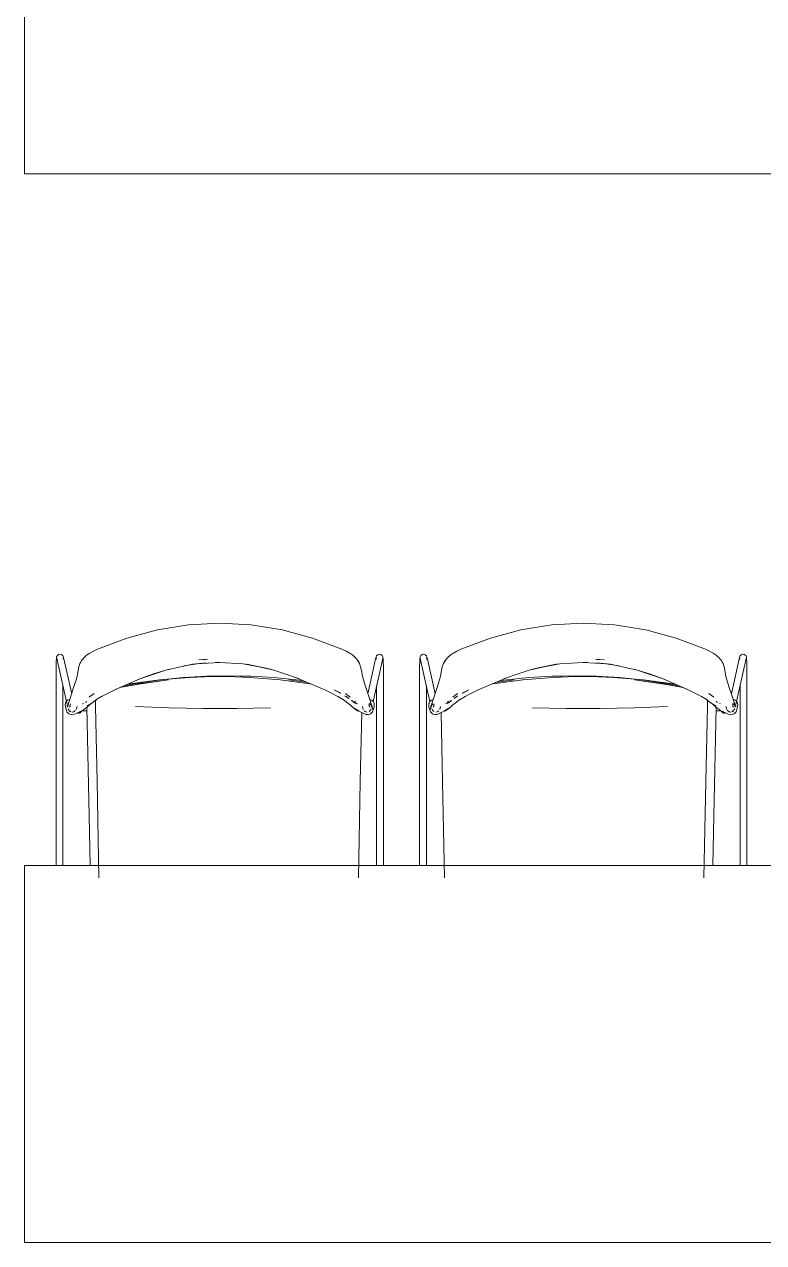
# Model space of a CAD drawing. Header units: millimetres. Extents: x 155920 to 295199, y -4084 to 97293.
# Drawn here: x 227113 to 228289, y 17950 to 19888 of the extents above; entities that cross this region are included whole.
import ezdxf

# ---------------------------------------------------------------- set-up
doc = ezdxf.new("R2010")
doc.units = ezdxf.units.MM
doc.header["$MEASUREMENT"] = 0
doc.layers.add('G-IMPT', color=8, linetype='CONTINUOUS', lineweight=9)
doc.layers.add('I-FURN', color=8, linetype='CONTINUOUS', lineweight=9)

msp = doc.modelspace()

# ---------------------------------------------------------------- linework, layer by layer
at = {"layer": 'G-IMPT'}
for p, q in [((227324.9, 18924.3), (227374.3, 18932.3)), ((227424.2, 18934.9), (227374.3, 18932.3)), ((227424.2, 18934.9), (227474.1, 18932.3)), ((227523.5, 18924.3), (227474.1, 18932.3)), ((227903.2, 18924.3), (227952.6, 18932.3)), ((228002.5, 18934.9), (227952.6, 18932.3)), ((228002.5, 18934.9), (228052.4, 18932.3)), ((228101.8, 18924.3), (228052.4, 18932.3)), ((227324.9, 18924.3), (227276.4, 18911.3)), ((227571.9, 18911.3), (227523.5, 18924.3)), ((227854.8, 18911.3), (227903.2, 18924.3)), ((228101.8, 18924.3), (228150.2, 18911.3)), ((227229.6, 18893.6), (227223.2, 18890.8)), ((227276.4, 18911.3), (227229.6, 18893.6)), ((227571.9, 18911.3), (227618.6, 18893.7)), ((227618.6, 18893.7), (227625.1, 18890.8)), ((227808, 18893.7), (227801.5, 18890.8)), ((227854.8, 18911.3), (227808, 18893.7)), ((228150.2, 18911.3), (228197.1, 18893.6)), ((228197.1, 18893.6), (228203.5, 18890.8)), ((227164, 18873.8), (227164.2, 18879)), ((227164.2, 18879), (227164.6, 18881.4)), ((227164.6, 18881.4), (227165.8, 18883.8)), ((227181.3, 18805.8), (227164.8, 18878.7)), ((227164.8, 18878.7), (227165.9, 18876.6)), ((227165.7, 18876.8), (227165.9, 18876.6)), ((227165.8, 18883.8), (227167.9, 18885.3)), ((227170.6, 18885.6), (227167.9, 18885.3)), ((227170.6, 18885.6), (227172.7, 18884.9)), ((227173, 18884.6), (227172.7, 18884.9)), ((227173, 18884.6), (227174.9, 18882.8)), ((227174.9, 18882.8), (227174.6, 18883.1)), ((227175.7, 18880.3), (227174.9, 18882.8)), ((227175, 18878), (227175.4, 18880.5)), ((227175.1, 18878.2), (227175.4, 18880.5)), ((227175.7, 18880.3), (227188.6, 18822.7)), ((227204.5, 18875.7), (227203, 18873.1)), ((227204.7, 18876.1), (227204.5, 18875.7)), ((227204.7, 18876.1), (227206.3, 18878)), ((227206.3, 18878), (227208.5, 18880.5)), ((227208.5, 18880.5), (227210.3, 18882.3)), ((227212.4, 18884.1), (227210.3, 18882.3)), ((227217.3, 18887.4), (227212.4, 18884.1)), ((227217.3, 18887.4), (227217.6, 18887.6)), ((227223.2, 18890.8), (227217.6, 18887.6)), ((227391.1, 18876.9), (227404.7, 18877.6)), ((227401.3, 18877.5), (227391.1, 18876.9)), ((227630.7, 18887.6), (227625.1, 18890.8)), ((227630.7, 18887.6), (227631, 18887.4)), ((227635.9, 18884.1), (227631, 18887.4)), ((227635.9, 18884.1), (227638, 18882.3)), ((227639.8, 18880.5), (227638, 18882.3)), ((227639.8, 18880.5), (227640.3, 18879.9)), ((227642.1, 18878), (227640.3, 18879.9)), ((227643.6, 18876.1), (227642.1, 18878)), ((227646, 18871.8), (227643.6, 18876.1)), ((227643.6, 18876.1), (227643.8, 18875.7)), ((227643.6, 18876.1), (227646.6, 18870.8)), ((227643.8, 18875.7), (227645.4, 18873.1)), ((227659.8, 18822.9), (227672.6, 18880.3)), ((227683.5, 18878.7), (227668.1, 18810.5)), ((227672.6, 18880.3), (227673.4, 18882.8)), ((227673.4, 18878), (227672.9, 18880.5)), ((227673.2, 18878.2), (227672.9, 18880.5)), ((227673.4, 18882.8), (227673.7, 18883.1)), ((227675.6, 18884.9), (227673.7, 18883.1)), ((227675.6, 18884.9), (227677.7, 18885.6)), ((227680.4, 18885.3), (227677.7, 18885.6)), ((227682.5, 18883.8), (227680.4, 18885.3)), ((227683.7, 18881.4), (227682.5, 18883.8)), ((227683.5, 18878.7), (227682.5, 18876.6)), ((227682.5, 18876.6), (227682.7, 18876.8)), ((227683.7, 18881.4), (227684.1, 18879)), ((227684.1, 18879), (227684.4, 18873.8)), ((227742.6, 18879), (227742.3, 18873.8)), ((227742.9, 18881.4), (227742.6, 18879)), ((227742.9, 18881.4), (227744.1, 18883.8)), ((227743.2, 18878.7), (227758.5, 18810.5)), ((227743.2, 18878.7), (227744.2, 18876.6)), ((227744.2, 18876.6), (227744, 18876.8)), ((227744.1, 18883.8), (227746.3, 18885.3)), ((227746.3, 18885.3), (227748.9, 18885.6)), ((227751.1, 18884.9), (227748.9, 18885.6)), ((227751.1, 18884.9), (227752.9, 18883.1)), ((227753.2, 18882.8), (227752.9, 18883.1)), ((227754, 18880.3), (227753.2, 18882.8)), ((227753.3, 18878), (227753.8, 18880.5)), ((227753.4, 18878.2), (227753.8, 18880.5)), ((227766.9, 18822.9), (227754, 18880.3)), ((227783.1, 18876.1), (227780.1, 18870.8)), ((227780.7, 18871.8), (227783.1, 18876.1)), ((227782.8, 18875.7), (227781.3, 18873.1)), ((227783.1, 18876.1), (227782.8, 18875.7)), ((227783.1, 18876.1), (227784.6, 18878)), ((227784.6, 18878), (227786.3, 18879.9)), ((227786.8, 18880.5), (227786.3, 18879.9)), ((227786.8, 18880.5), (227788.7, 18882.3)), ((227790.8, 18884.1), (227788.7, 18882.3)), ((227790.8, 18884.1), (227795.6, 18887.4)), ((227795.9, 18887.6), (227795.6, 18887.4)), ((227795.9, 18887.6), (227801.5, 18890.8)), ((228035.6, 18876.9), (228022, 18877.6)), ((228025.4, 18877.5), (228035.6, 18876.9)), ((228203.5, 18890.8), (228209.1, 18887.6)), ((228209.4, 18887.4), (228209.1, 18887.6)), ((228209.4, 18887.4), (228214.2, 18884.1)), ((228214.2, 18884.1), (228216.3, 18882.3)), ((228218.2, 18880.5), (228216.3, 18882.3)), ((228220.4, 18878), (228218.2, 18880.5)), ((228221.9, 18876.1), (228220.4, 18878)), ((228221.9, 18876.1), (228222.2, 18875.7)), ((228222.2, 18875.7), (228223.7, 18873.1)), ((228251, 18880.3), (228238.1, 18822.7)), ((228245.4, 18805.8), (228261.8, 18878.7)), ((228251, 18880.3), (228251.8, 18882.8)), ((228251.7, 18878), (228251.2, 18880.5)), ((228251.6, 18878.2), (228251.2, 18880.5)), ((228253.6, 18884.6), (228251.8, 18882.8)), ((228251.8, 18882.8), (228252.1, 18883.1)), ((228253.6, 18884.6), (228253.9, 18884.9)), ((228256.1, 18885.6), (228253.9, 18884.9)), ((228256.1, 18885.6), (228258.7, 18885.3)), ((228260.9, 18883.8), (228258.7, 18885.3)), ((228261.8, 18878.7), (228260.8, 18876.6)), ((228261, 18876.8), (228260.8, 18876.6)), ((228262.1, 18881.4), (228260.9, 18883.8)), ((228262.4, 18879), (228262.1, 18881.4)), ((228262.7, 18873.8), (228262.4, 18879)), ((227163.8, 18866.6), (227164, 18873.8)), ((227163.8, 18866.6), (227163.8, 18860.3)), ((227163.8, 18549.8), (227163.8, 18860.3)), ((227198.9, 18859.9), (227197.3, 18850.6)), ((227198.9, 18859.9), (227200, 18865.9)), ((227201.8, 18870.8), (227200, 18865.9)), ((227201.8, 18870.8), (227203, 18873.1)), ((227297.1, 18846.3), (227338.3, 18860.5)), ((227338.3, 18860.5), (227318.6, 18854.3)), ((227318.6, 18854.3), (227338.3, 18860.3)), ((227380.8, 18869.7), (227338.3, 18860.5)), ((227338.3, 18860.5), (227343.5, 18861.8)), ((227343.5, 18861.8), (227338.3, 18860.3)), ((227367, 18867.2), (227381.1, 18869.3)), ((227367, 18867.2), (227374.1, 18868.5)), ((227380.8, 18869.7), (227402.4, 18872.1)), ((227380.8, 18869.7), (227392.1, 18871)), ((227381.1, 18869.3), (227392.1, 18871)), ((227424.2, 18872.7), (227387.2, 18870.4)), ((227387.2, 18870.4), (227392.1, 18871)), ((227402.4, 18872.1), (227392.1, 18871)), ((227424.2, 18872.7), (227416.7, 18872.6)), ((227424.2, 18872.7), (227416.7, 18872.6)), ((227461.1, 18870.3), (227424.2, 18872.7)), ((227461.1, 18870.4), (227467.5, 18869.3)), ((227461.1, 18870.4), (227464.6, 18870)), ((227461.1, 18870.3), (227465.3, 18869.9)), ((227510, 18860.5), (227467.5, 18869.7)), ((227503, 18862.3), (227467.5, 18869.7)), ((227467.5, 18869.3), (227503, 18862.3)), ((227510, 18860.5), (227503, 18862.3)), ((227503, 18862.3), (227510, 18860.1)), ((227526.2, 18854.9), (227510, 18860.1)), ((227526.2, 18854.9), (227551.2, 18846.3)), ((227645.4, 18873.1), (227646.6, 18870.8)), ((227646, 18871.8), (227646.6, 18870.8)), ((227648.3, 18865.9), (227646.6, 18870.8)), ((227649.5, 18859.8), (227648.3, 18865.9)), ((227651.1, 18850.6), (227649.5, 18859.8)), ((227684.4, 18873.8), (227684.5, 18866.6)), ((227684.6, 18860.3), (227684.5, 18866.6)), ((227684.6, 18549.8), (227684.6, 18860.3)), ((227742.3, 18873.8), (227742.1, 18866.6)), ((227742.1, 18860.3), (227742.1, 18866.6)), ((227742.1, 18549.8), (227742.1, 18860.3)), ((227775.6, 18850.6), (227777.2, 18859.8)), ((227777.2, 18859.8), (227778.3, 18865.9)), ((227778.3, 18865.9), (227780.1, 18870.8)), ((227781.3, 18873.1), (227780.1, 18870.8)), ((227780.7, 18871.8), (227780.1, 18870.8)), ((227900.5, 18854.9), (227875.4, 18846.3)), ((227900.5, 18854.9), (227916.7, 18860.1)), ((227916.6, 18860.5), (227959.1, 18869.7)), ((227916.6, 18860.5), (227923.7, 18862.3)), ((227923.7, 18862.3), (227916.7, 18860.1)), ((227923.7, 18862.3), (227959.1, 18869.7)), ((227959.2, 18869.3), (227923.7, 18862.3)), ((227965.5, 18870.4), (227959.2, 18869.3)), ((227965.5, 18870.3), (227960.2, 18869.8)), ((227965.5, 18870.4), (227962.1, 18870)), ((227965.5, 18870.3), (228002.5, 18872.7)), ((228002.5, 18872.7), (228039.5, 18870.4)), ((228002.5, 18872.7), (228009.9, 18872.6)), ((228002.5, 18872.7), (228009.9, 18872.6)), ((228045.9, 18869.7), (228024.3, 18872.1)), ((228024.3, 18872.1), (228034.5, 18871)), ((228039.5, 18870.4), (228034.5, 18871)), ((228045.9, 18869.7), (228034.5, 18871)), ((228045.6, 18869.3), (228034.5, 18871)), ((228059.7, 18867.2), (228045.6, 18869.3)), ((228045.9, 18869.7), (228088.4, 18860.5)), ((228059.7, 18867.2), (228052.5, 18868.5)), ((228088.4, 18860.5), (228083.2, 18861.8)), ((228083.2, 18861.8), (228088.4, 18860.3)), ((228129.6, 18846.3), (228088.4, 18860.5)), ((228088.4, 18860.5), (228108.1, 18854.3)), ((228108.1, 18854.3), (228088.4, 18860.3)), ((228224.9, 18870.8), (228223.7, 18873.1)), ((228224.9, 18870.8), (228226.7, 18865.9)), ((228227.8, 18859.9), (228226.7, 18865.9)), ((228227.8, 18859.9), (228229.4, 18850.6)), ((228262.9, 18866.6), (228262.7, 18873.8)), ((228262.9, 18866.6), (228262.9, 18860.3)), ((228262.9, 18549.8), (228262.9, 18860.3)), ((227191.7, 18833), (227195.6, 18845)), ((227197.3, 18850.6), (227195.6, 18845)), ((227297.1, 18846.3), (227257.1, 18829.1)), ((227295.5, 18838.4), (227265.2, 18832.6)), ((227265.2, 18832.6), (227295.3, 18838.3)), ((227287.3, 18838.5), (227272.1, 18835.6)), ((227280.9, 18838.6), (227277.7, 18838)), ((227328.2, 18845), (227280.9, 18838.6)), ((227287.3, 18838.5), (227326.4, 18844.4)), ((227291.3, 18844.1), (227297.1, 18846.3)), ((227291.3, 18844.1), (227297.1, 18846.3)), ((227342.6, 18844.8), (227295.3, 18838.3)), ((227295.5, 18838.4), (227342.6, 18844.8)), ((227297.1, 18846.3), (227318.6, 18854.3)), ((227297.1, 18846.3), (227318.6, 18854.3)), ((227326.4, 18844.4), (227366.2, 18848.5)), ((227376, 18848.8), (227328.2, 18845)), ((227366.2, 18848.5), (227403.3, 18850.6)), ((227376, 18848.8), (227400.1, 18849.8)), ((227400.1, 18849.8), (227424.2, 18850.1)), ((227403.3, 18850.6), (227419.5, 18851)), ((227419.5, 18851), (227438.4, 18851.4)), ((227424.2, 18850.1), (227448.2, 18849.8)), ((227457.2, 18851), (227438.4, 18851.4)), ((227472.3, 18848.8), (227448.2, 18849.8)), ((227457.2, 18851), (227473.5, 18850.6)), ((227520.1, 18845), (227472.3, 18848.8)), ((227510.6, 18848.5), (227473.5, 18850.6)), ((227510.6, 18848.5), (227550.3, 18844.4)), ((227520.1, 18845), (227567.4, 18838.6)), ((227563.8, 18840.8), (227534.2, 18844.8)), ((227563.8, 18840.8), (227534.2, 18844.8)), ((227551.2, 18846.3), (227544.8, 18848.9)), ((227591.2, 18829), (227544.8, 18848.9)), ((227558, 18843.3), (227550.3, 18844.4)), ((227567.4, 18838.6), (227569.6, 18838.2)), ((227651.1, 18850.6), (227652.8, 18845)), ((227652.8, 18845), (227656.6, 18833)), ((227673.7, 18835.2), (227673.7, 18549.8)), ((227753, 18835.2), (227753, 18549.8)), ((227773.9, 18845), (227770.1, 18833)), ((227775.6, 18850.6), (227773.9, 18845)), ((227835.5, 18829), (227881.9, 18848.9)), ((227859.3, 18838.6), (227856.6, 18838.1)), ((227906.6, 18845), (227859.3, 18838.6)), ((227862.8, 18840.8), (227892.5, 18844.8)), ((227862.9, 18840.8), (227892.5, 18844.8)), ((227868.7, 18843.3), (227876.3, 18844.4)), ((227875.4, 18846.3), (227881.9, 18848.9)), ((227916.1, 18848.5), (227876.3, 18844.4)), ((227906.6, 18845), (227954.4, 18848.8)), ((227916.1, 18848.5), (227953.1, 18850.6)), ((227969.4, 18851), (227953.1, 18850.6)), ((227954.4, 18848.8), (227978.4, 18849.8)), ((227969.4, 18851), (227988.3, 18851.4)), ((228002.5, 18850.1), (227978.4, 18849.8)), ((228007.1, 18851), (227988.3, 18851.4)), ((228026.6, 18849.8), (228002.5, 18850.1)), ((228023.4, 18850.6), (228007.1, 18851)), ((228060.5, 18848.5), (228023.4, 18850.6)), ((228050.6, 18848.8), (228026.6, 18849.8)), ((228050.6, 18848.8), (228098.4, 18845)), ((228100.2, 18844.4), (228060.5, 18848.5)), ((228131.2, 18838.4), (228084, 18844.8)), ((228084, 18844.8), (228131.3, 18838.3)), ((228098.4, 18845), (228145.7, 18838.6)), ((228139.4, 18838.5), (228100.2, 18844.4)), ((228129.6, 18846.3), (228108.1, 18854.3)), ((228129.6, 18846.3), (228108.1, 18854.3)), ((228135.3, 18844.1), (228129.6, 18846.3)), ((228135.3, 18844.1), (228129.6, 18846.3)), ((228129.6, 18846.3), (228169.6, 18829.1)), ((228131.2, 18838.4), (228161.4, 18832.6)), ((228161.5, 18832.6), (228131.3, 18838.3)), ((228139.4, 18838.5), (228154.5, 18835.6)), ((228145.7, 18838.6), (228148.9, 18838)), ((228229.4, 18850.6), (228231.1, 18845)), ((228234.9, 18833), (228231.1, 18845)), ((227174.6, 18549.8), (227174.6, 18835.2)), ((227184, 18808.8), (227187.8, 18820.6)), ((227187.8, 18820.6), (227191.7, 18833)), ((227216.5, 18817.4), (227217, 18817.7)), ((227217, 18817.7), (227224.3, 18823)), ((227236.1, 18818.3), (227227.1, 18812.9)), ((227246.5, 18823.8), (227236.1, 18818.3)), ((227246.5, 18823.8), (227257.1, 18829)), ((227266.5, 18833.2), (227257.1, 18829.1)), ((227266.5, 18833.2), (227257.1, 18829)), ((227591.2, 18829), (227601.8, 18823.8)), ((227601.8, 18823.8), (227612.2, 18818.3)), ((227616.6, 18823.5), (227606.2, 18829)), ((227606.2, 18829), (227615.6, 18824)), ((227621.2, 18812.9), (227612.2, 18818.3)), ((227616.6, 18823.5), (227615.6, 18824)), ((227629.4, 18815.5), (227623.4, 18819.5)), ((227623.4, 18819.5), (227625.4, 18818.2)), ((227624.1, 18823), (227631.4, 18817.7)), ((227629.4, 18815.5), (227625.4, 18818.2)), ((227631.9, 18817.4), (227631.4, 18817.7)), ((227656.6, 18833), (227663.4, 18811.9)), ((227770.1, 18833), (227763.3, 18811.9)), ((227794.8, 18817.4), (227795.3, 18817.7)), ((227802.6, 18823), (227795.3, 18817.7)), ((227797.3, 18815.5), (227803.2, 18819.5)), ((227797.3, 18815.5), (227801.3, 18818.2)), ((227803.2, 18819.5), (227801.3, 18818.2)), ((227805.5, 18812.9), (227814.4, 18818.3)), ((227810.1, 18823.5), (227820.5, 18829)), ((227810.1, 18823.5), (227811, 18824)), ((227820.5, 18829), (227811, 18824)), ((227824.9, 18823.8), (227814.4, 18818.3)), ((227835.5, 18829), (227824.9, 18823.8)), ((228160.2, 18833.2), (228169.6, 18829.1)), ((228160.2, 18833.2), (228169.5, 18829)), ((228180.1, 18823.8), (228169.5, 18829)), ((228180.1, 18823.8), (228190.6, 18818.3)), ((228190.6, 18818.3), (228199.5, 18812.9)), ((228209.7, 18817.7), (228202.4, 18823)), ((228210.2, 18817.4), (228209.7, 18817.7)), ((228238.8, 18820.6), (228234.9, 18833)), ((228242.7, 18808.8), (228238.8, 18820.6)), ((228252, 18549.8), (228252, 18835.2)), ((227178.6, 18807.3), (227178.4, 18805.6)), ((227178.6, 18801.6), (227178.4, 18805.6)), ((227178.6, 18807.3), (227178.7, 18807.6)), ((227178.6, 18801.6), (227179.6, 18798.4)), ((227178.7, 18807.6), (227180.1, 18810.5)), ((227181, 18794.1), (227179.6, 18798.4)), ((227180.3, 18810.8), (227180.1, 18810.5)), ((227180.3, 18810.8), (227182.2, 18812.6)), ((227183.1, 18805.9), (227181.6, 18802.7)), ((227182.9, 18804.8), (227181.6, 18802.7)), ((227182, 18802.4), (227181.6, 18804.3)), ((227184.7, 18813.8), (227182.2, 18812.6)), ((227184.8, 18813.8), (227182.2, 18812.6)), ((227182.4, 18812.7), (227182.2, 18812.6)), ((227182.2, 18801.3), (227184.2, 18809.5)), ((227184, 18808.8), (227182.2, 18801.3)), ((227182.4, 18812.7), (227184.8, 18813.8)), ((227182.4, 18803.6), (227184.2, 18809.5)), ((227183.1, 18805.9), (227182.4, 18803.6)), ((227183.2, 18798.8), (227184, 18797.1)), ((227183.6, 18798.3), (227184, 18797.1)), ((227187, 18794.3), (227184.3, 18796.5)), ((227184.7, 18813.8), (227184.8, 18813.8)), ((227185.4, 18801.4), (227187, 18806.9)), ((227185.4, 18801.4), (227186.4, 18803.5)), ((227186.7, 18803.7), (227185.6, 18802.7)), ((227185.6, 18802.7), (227186.4, 18803.5)), ((227186.7, 18803.7), (227186, 18803.1)), ((227195.8, 18798), (227197.1, 18802.8)), ((227205.1, 18795.8), (227208.2, 18797.8)), ((227207.2, 18807.2), (227205.8, 18806.7)), ((227208.2, 18797.8), (227213.6, 18802.1)), ((227210.4, 18808.9), (227212, 18810)), ((227212.6, 18810.4), (227212, 18810)), ((227212.6, 18801.7), (227216.4, 18628.8)), ((227212.8, 18802.9), (227221, 18808.5)), ((227212.8, 18802.9), (227220.5, 18808)), ((227216.8, 18805), (227213.6, 18802.1)), ((227216.8, 18805), (227221, 18808.5)), ((227220.5, 18808), (227227.9, 18813.5)), ((227226.7, 18810.6), (227226.3, 18802.3)), ((227226.3, 18802.3), (227228.9, 18683.4)), ((227227.4, 18813.5), (227226.7, 18810.6)), ((227227.9, 18813.5), (227227.1, 18812.9)), ((227290, 18802.7), (227343.2, 18800.6)), ((227397.1, 18799.6), (227343.2, 18800.6)), ((227397.1, 18799.6), (227451.2, 18799.6)), ((227505.1, 18800.6), (227451.2, 18799.6)), ((227627.8, 18808), (227620.4, 18813.5)), ((227621.2, 18812.9), (227620.4, 18813.5)), ((227627.8, 18808), (227631.5, 18805)), ((227634.7, 18802.1), (227631.5, 18805)), ((227634.2, 18811.9), (227633.6, 18812.3)), ((227636.7, 18810.2), (227633.6, 18812.3)), ((227634.2, 18811.9), (227636.7, 18810.2)), ((227640.2, 18797.8), (227634.7, 18802.1)), ((227638.5, 18808.6), (227635.8, 18810.4)), ((227636.3, 18810), (227635.8, 18810.4)), ((227638.5, 18808.6), (227636.3, 18810)), ((227641.4, 18797.6), (227637.8, 18799.9)), ((227637.8, 18799.9), (227646.1, 18795.1)), ((227638.5, 18808.6), (227637.9, 18808.9)), ((227641.7, 18807), (227637.9, 18808.9)), ((227640.8, 18808.7), (227638.4, 18810.9)), ((227638.5, 18808.6), (227641.7, 18807)), ((227643.3, 18795.8), (227640.2, 18797.8)), ((227641.4, 18797.6), (227646.1, 18795.1)), ((227642, 18807.9), (227643.2, 18807.1)), ((227652.5, 18798), (227651.2, 18802.8)), ((227662.7, 18802.7), (227661.2, 18804.1)), ((227661.2, 18804.1), (227662.3, 18803.2)), ((227662.9, 18801.4), (227661.4, 18806.9)), ((227661.7, 18807.4), (227663.6, 18806.5)), ((227662.7, 18802.7), (227661.7, 18803.8)), ((227662.9, 18801.4), (227661.7, 18803.8)), ((227661.8, 18794.6), (227664.1, 18796.6)), ((227663.6, 18813.8), (227663.1, 18813.9)), ((227663.7, 18813.8), (227663.1, 18813.8)), ((227663.7, 18813.8), (227663.1, 18813.8)), ((227665.9, 18803.6), (227663.4, 18811.9)), ((227663.7, 18813.8), (227663.6, 18813.8)), ((227665.4, 18804.8), (227663.6, 18806.5)), ((227663.7, 18813.8), (227665.9, 18812.7)), ((227666.1, 18801.3), (227664, 18809.4)), ((227664, 18809.4), (227664.4, 18808.2)), ((227664.3, 18797.1), (227665.1, 18798.7)), ((227664.8, 18798.4), (227664.3, 18797.1)), ((227666.1, 18801.3), (227664.4, 18808.2)), ((227666.7, 18802.7), (227665.2, 18805.9)), ((227667.6, 18798), (227665.2, 18805.9)), ((227666.7, 18802.7), (227665.4, 18804.8)), ((227665.9, 18812.7), (227666.1, 18812.6)), ((227667.6, 18798), (227665.9, 18803.6)), ((227668.2, 18810.5), (227666.1, 18812.6)), ((227666.7, 18804.3), (227666.3, 18802.4)), ((227666.4, 18812.3), (227668, 18810.8)), ((227666.4, 18812.3), (227668.2, 18810.5)), ((227668.7, 18798.4), (227667.4, 18794.1)), ((227669.7, 18807.3), (227668, 18810.8)), ((227668, 18810.8), (227669.6, 18807.6)), ((227668, 18810.8), (227668.2, 18810.5)), ((227669.7, 18807.3), (227668.2, 18810.5)), ((227668.7, 18798.4), (227669.7, 18801.6)), ((227669.7, 18807.3), (227669.6, 18807.6)), ((227669.7, 18807.3), (227670, 18805.6)), ((227669.7, 18801.6), (227669.9, 18804.4)), ((227669.9, 18804.4), (227670, 18805.6)), ((227757, 18807.3), (227756.7, 18805.6)), ((227756.8, 18804.4), (227756.7, 18805.6)), ((227756.9, 18801.6), (227756.8, 18804.4)), ((227757.9, 18798.4), (227756.9, 18801.6)), ((227757, 18807.3), (227758.7, 18810.8)), ((227757, 18807.3), (227758.5, 18810.5)), ((227757, 18807.3), (227757.1, 18807.6)), ((227758.7, 18810.8), (227757.1, 18807.6)), ((227757.9, 18798.4), (227759.3, 18794.1)), ((227758.5, 18810.5), (227760.6, 18812.6)), ((227760.3, 18812.3), (227758.5, 18810.5)), ((227758.7, 18810.8), (227758.5, 18810.5)), ((227760.3, 18812.3), (227758.7, 18810.8)), ((227759.1, 18798), (227761.5, 18805.9)), ((227759.1, 18798), (227760.7, 18803.6)), ((227759.9, 18804.3), (227760.4, 18802.4)), ((227760, 18802.7), (227761.5, 18805.9)), ((227760, 18802.7), (227761.3, 18804.8)), ((227760.8, 18812.7), (227760.6, 18812.6)), ((227760.6, 18801.3), (227762.6, 18809.4)), ((227760.6, 18801.3), (227762.3, 18808.2)), ((227760.7, 18803.6), (227763.3, 18811.9)), ((227763, 18813.8), (227760.8, 18812.7)), ((227761.3, 18804.8), (227763.1, 18806.5)), ((227762.3, 18797.1), (227761.6, 18798.7)), ((227761.9, 18798.4), (227762.3, 18797.1)), ((227762.6, 18809.4), (227762.3, 18808.2)), ((227764.9, 18794.6), (227762.6, 18796.6)), ((227763, 18813.8), (227763.1, 18813.8)), ((227763.7, 18801.4), (227765.3, 18806.9)), ((227763.7, 18801.4), (227765, 18803.8)), ((227764, 18802.7), (227765.4, 18804.1)), ((227764, 18802.7), (227765, 18803.8)), ((227765.4, 18804.1), (227764.4, 18803.2)), ((227774.1, 18798), (227775.5, 18802.8)), ((227785.2, 18797.6), (227780.6, 18795.1)), ((227783.2, 18796.6), (227780.6, 18795.1)), ((227784.6, 18807.9), (227783.4, 18807.1)), ((227783.4, 18795.8), (227786.5, 18797.8)), ((227788.9, 18799.9), (227783.5, 18796.7)), ((227785, 18807), (227788.7, 18808.9)), ((227788.2, 18808.6), (227785, 18807)), ((227785.2, 18797.6), (227788.9, 18799.9)), ((227785.8, 18808.7), (227788.2, 18810.9)), ((227786.5, 18797.8), (227791.9, 18802.1)), ((227788.2, 18808.6), (227790.9, 18810.4)), ((227788.2, 18808.6), (227790.3, 18810)), ((227788.2, 18808.6), (227788.7, 18808.9)), ((227790, 18810.2), (227793.1, 18812.3)), ((227792.5, 18811.9), (227790, 18810.2)), ((227790.3, 18810), (227790.9, 18810.4)), ((227791.9, 18802.1), (227795.1, 18805)), ((227792.5, 18811.9), (227793.1, 18812.3)), ((227798.9, 18808), (227795.1, 18805)), ((227798.9, 18808), (227806.2, 18813.5)), ((227805.5, 18812.9), (227806.2, 18813.5)), ((227921.6, 18800.6), (227975.5, 18799.6)), ((228029.5, 18799.6), (227975.5, 18799.6)), ((228029.5, 18799.6), (228083.4, 18800.6)), ((228136.7, 18802.7), (228083.4, 18800.6)), ((228200.4, 18802.3), (228197.7, 18683.4)), ((228206.1, 18808), (228198.8, 18813.5)), ((228198.8, 18813.5), (228199.5, 18812.9)), ((228199.3, 18813.5), (228200, 18810.6)), ((228200, 18810.6), (228200.4, 18802.3)), ((228213.9, 18802.9), (228205.6, 18808.5)), ((228209.9, 18805), (228205.6, 18808.5)), ((228213.9, 18802.9), (228206.1, 18808)), ((228209.9, 18805), (228213.1, 18802.1)), ((228214.1, 18801.7), (228210.2, 18628.8)), ((228218.5, 18797.8), (228213.1, 18802.1)), ((228214.1, 18810.4), (228214.7, 18810)), ((228216.3, 18808.9), (228214.7, 18810)), ((228221.6, 18795.8), (228218.5, 18797.8)), ((228219.5, 18807.2), (228220.9, 18806.7)), ((228230.8, 18798), (228229.5, 18802.8)), ((228231.8, 18796.7), (228232.2, 18796.1)), ((228241.3, 18801.4), (228239.7, 18806.9)), ((228239.7, 18794.3), (228242.3, 18796.5)), ((228240, 18803.7), (228241, 18802.7)), ((228240, 18803.7), (228240.7, 18803.1)), ((228241.3, 18801.4), (228240.3, 18803.5)), ((228241, 18802.7), (228240.3, 18803.5)), ((228240.5, 18807.2), (228241.9, 18806.5)), ((228242, 18813.8), (228241.9, 18813.8)), ((228244.2, 18812.7), (228241.9, 18813.8)), ((228241.9, 18813.8), (228244.4, 18812.6)), ((228242, 18813.8), (228244.4, 18812.6)), ((228243.7, 18804.8), (228242.2, 18806.2)), ((228244.3, 18803.6), (228242.4, 18809.5)), ((228244.4, 18801.3), (228242.4, 18809.5)), ((228243.4, 18798.8), (228242.6, 18797.1)), ((228243.1, 18798.3), (228242.6, 18797.1)), ((228242.7, 18808.8), (228244.4, 18801.3)), ((228243.5, 18805.9), (228244.3, 18803.6)), ((228243.5, 18805.9), (228245, 18802.7)), ((228243.7, 18804.8), (228245, 18802.7)), ((228244.2, 18812.7), (228244.4, 18812.6)), ((228246.3, 18810.8), (228244.4, 18812.6)), ((228244.6, 18802.4), (228245.1, 18804.3)), ((228245.7, 18794.1), (228247.1, 18798.4)), ((228246.3, 18810.8), (228246.5, 18810.5)), ((228247.9, 18807.6), (228246.5, 18810.5)), ((228248.1, 18801.6), (228247.1, 18798.4)), ((228248, 18807.3), (228247.9, 18807.6)), ((228248, 18807.3), (228248.3, 18805.6)), ((228248.1, 18801.6), (228248.3, 18805.6)), ((227181, 18794.1), (227184.2, 18791)), ((227184.2, 18791), (227185.5, 18790.5)), ((227185.5, 18790.5), (227189.7, 18789.4)), ((227185.9, 18795.3), (227187.5, 18794.1)), ((227185.9, 18795.3), (227186.5, 18794.9)), ((227187.5, 18794.1), (227186.5, 18794.9)), ((227189.5, 18793.6), (227190.1, 18793.7)), ((227193.8, 18790.2), (227189.7, 18789.4)), ((227192, 18794.1), (227190.1, 18793.7)), ((227192.6, 18794.4), (227192, 18794.1)), ((227192.6, 18794.4), (227194.4, 18796.1)), ((227193.8, 18790.2), (227202.2, 18794.6)), ((227205.1, 18795.8), (227200.2, 18793.6)), ((227200.2, 18793.6), (227202.2, 18794.6)), ((227212.8, 18795.3), (227204.7, 18795.6)), ((227205.4, 18796.1), (227211.7, 18795.7)), ((227205.4, 18796), (227212.8, 18795.7)), ((227643.3, 18795.8), (227649.3, 18793.3)), ((227650.3, 18792.8), (227647.8, 18683.4)), ((227655.3, 18790.3), (227649.3, 18793.3)), ((227655.7, 18794.4), (227654.1, 18795.9)), ((227658.6, 18789.4), (227654.9, 18790.6)), ((227660, 18789.8), (227654.9, 18790.6)), ((227660, 18789.8), (227655.3, 18790.3)), ((227655.7, 18794.4), (227656.7, 18793.9)), ((227658.3, 18793.8), (227656.7, 18793.9)), ((227658.6, 18789.4), (227662.8, 18790.5)), ((227662.8, 18790.5), (227664.1, 18791)), ((227664.1, 18791), (227667.4, 18794.1)), ((227762.5, 18791), (227759.3, 18794.1)), ((227763.9, 18790.5), (227762.5, 18791)), ((227768.1, 18789.4), (227763.9, 18790.5)), ((227766.7, 18789.8), (227771.7, 18790.6)), ((227766.7, 18789.8), (227771.3, 18790.3)), ((227768.1, 18789.4), (227771.7, 18790.6)), ((227768.4, 18793.8), (227770, 18793.9)), ((227770.9, 18794.4), (227770, 18793.9)), ((227770.9, 18794.4), (227772.6, 18795.9)), ((227771.3, 18790.3), (227777.3, 18793.3)), ((227776.4, 18792.8), (227778.8, 18683.4)), ((227783.4, 18795.8), (227777.3, 18793.3)), ((228221.2, 18796), (228213.9, 18795.7)), ((228213.9, 18795.3), (228222, 18795.6)), ((228221.2, 18796.1), (228215, 18795.7)), ((228221.6, 18795.8), (228226.4, 18793.6)), ((228232.9, 18790.2), (228224.4, 18794.6)), ((228226.4, 18793.6), (228224.4, 18794.6)), ((228234.1, 18794.4), (228232.2, 18796.1)), ((228232.9, 18790.2), (228236.9, 18789.4)), ((228234.1, 18794.4), (228234.6, 18794.1)), ((228234.6, 18794.1), (228236.6, 18793.7)), ((228237.2, 18793.6), (228236.6, 18793.7)), ((228241.1, 18790.5), (228236.9, 18789.4)), ((228240.7, 18795.3), (228239.1, 18794.1)), ((228239.1, 18794.1), (228240.2, 18794.9)), ((228240.7, 18795.3), (228240.2, 18794.9)), ((228242.5, 18791), (228241.1, 18790.5)), ((228245.7, 18794.1), (228242.5, 18791)), ((227232, 18530), (227228.9, 18683.4)), ((227647.8, 18683.4), (227644.7, 18530)), ((227778.8, 18683.4), (227781.9, 18530)), ((228194.6, 18530), (228197.7, 18683.4)), ((227218.1, 18549.8), (227216.4, 18628.8)), ((228208.6, 18549.8), (228210.2, 18628.8))]:
    msp.add_line(p, q, dxfattribs=at)
at = {"layer": 'I-FURN'}
for p, q in [((227113.3, 20249.8), (227113.3, 19649.8)), ((227113.3, 19649.8), (228313.4, 19649.8)), ((227197.3, 18792.3), (227198.9, 18791.8)), ((227204, 18794.3), (227198.9, 18791.8)), ((227198.9, 18791.8), (227203.2, 18793.4)), ((227198.9, 18791.8), (227202.2, 18792.7)), ((227198.9, 18791.8), (227201.2, 18792.1)), ((227198.9, 18791.8), (227200.1, 18791.8)), ((227200.1, 18791.8), (227201.2, 18792.1)), ((227204, 18794.3), (227200.2, 18793.6)), ((227201.2, 18792.1), (227202.2, 18792.7)), ((227204, 18794.3), (227201.4, 18794.1)), ((227204, 18794.3), (227201.9, 18794.4)), ((227203.2, 18793.4), (227202.2, 18792.7)), ((227204, 18794.3), (227202.3, 18794.5)), ((227204, 18794.3), (227202.5, 18794.6)), ((227204, 18794.3), (227203.2, 18793.4)), ((227204, 18794.3), (227204.2, 18795.6)), ((228222.7, 18794.3), (228222.5, 18795.6)), ((228222.7, 18794.3), (228224.1, 18794.6)), ((228222.7, 18794.3), (228224.4, 18794.5)), ((228222.7, 18794.3), (228224.7, 18794.4)), ((228222.7, 18794.3), (228223.5, 18793.4)), ((228222.7, 18794.3), (228226.5, 18793.6)), ((228222.7, 18794.3), (228227.8, 18791.8)), ((228222.7, 18794.3), (228225.3, 18794.1)), ((228223.5, 18793.4), (228224.4, 18792.7)), ((228227.8, 18791.8), (228223.5, 18793.4)), ((228225.5, 18792.1), (228224.4, 18792.7)), ((228227.8, 18791.8), (228224.4, 18792.7)), ((228226.6, 18791.8), (228225.5, 18792.1)), ((228227.8, 18791.8), (228225.5, 18792.1)), ((228227.8, 18791.8), (228226.6, 18791.8)), ((228229.3, 18792.3), (228227.8, 18791.8)), ((227113.3, 18549.8), (227113.3, 17949.8)), ((228313.4, 18549.8), (227113.3, 18549.8)), ((227113.3, 17949.8), (228313.4, 17949.8))]:
    msp.add_line(p, q, dxfattribs=at)

doc.saveas('drawing.dxf')
